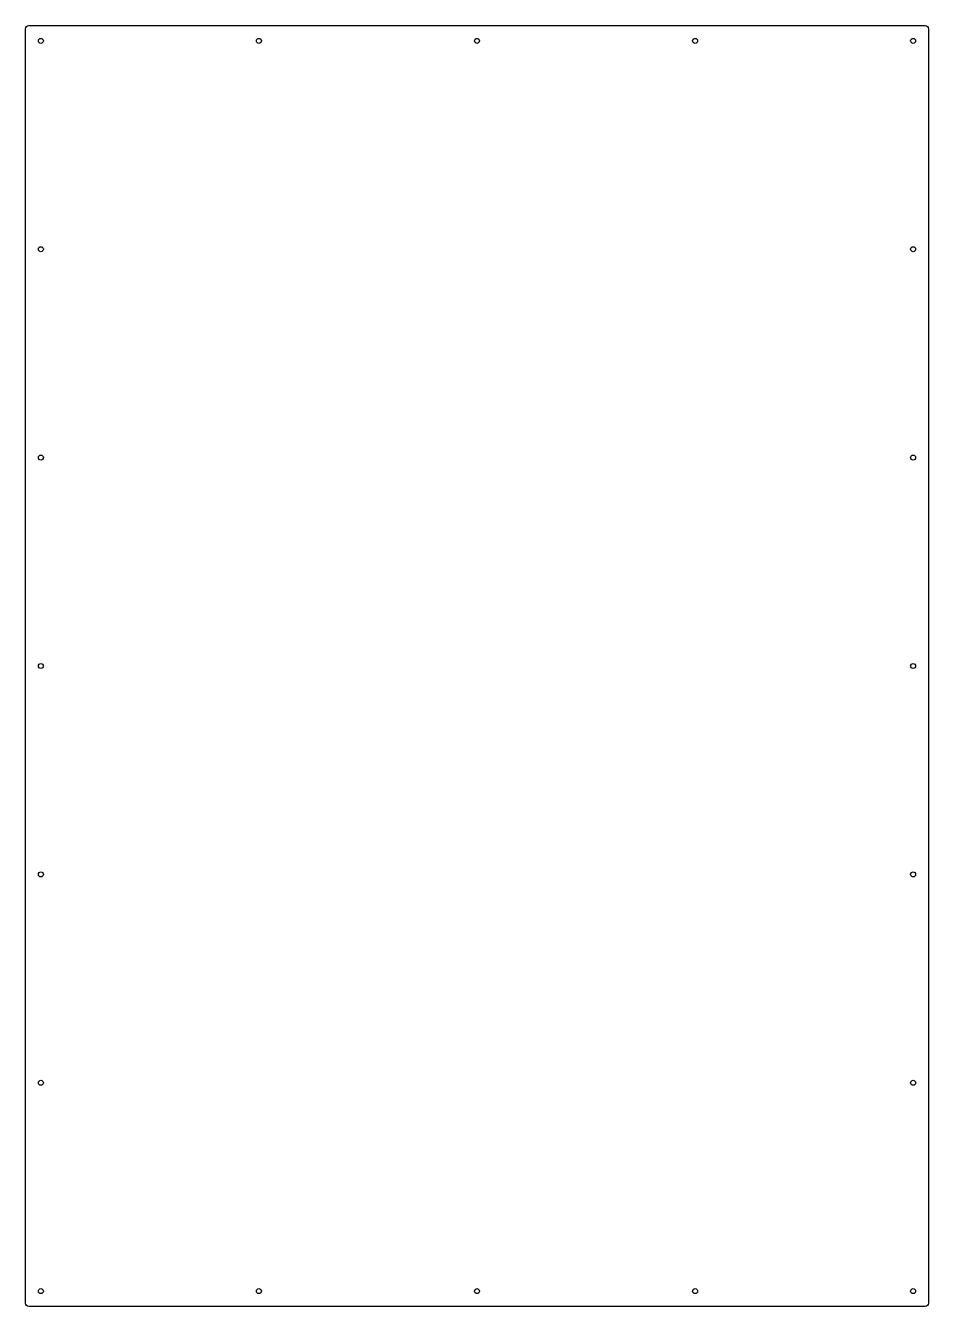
# Model space of a CAD drawing. Header units: millimetres. Extents: x -289 to 289, y -10 to 810.
import ezdxf

# ---------------------------------------------------------------- set-up
doc = ezdxf.new("R2010")
doc.units = ezdxf.units.MM
doc.layers.get('0').update_dxf_attribs({"linetype": 'CONTINUOUS'})

msp = doc.modelspace()

# ---------------------------------------------------------------- linework, layer by layer
msp.add_lwpolyline([(-286.75, 809.75), (286.75, 809.75, -0.414214), (288.75, 807.75), (288.75, -7.75, -0.414214), (286.75, -9.75), (-286.75, -9.75, -0.414214), (-288.75, -7.75), (-288.75, 807.75, -0.414214)], format="xyb", close=True)
for centre in [(-279, 800), (-139.5, 800), (0, 800), (139.5, 800), (279, 800), (-279, 666.67), (279, 666.67), (-279, 533.33), (279, 533.33), (-279, 400), (279, 400), (-279, 266.67), (279, 266.67), (-279, 133.33), (279, 133.33), (-279, 0), (-139.5, 0), (0, 0), (139.5, 0), (279, 0)]:
    msp.add_circle(centre, 1.6)

doc.saveas('drawing.dxf')
